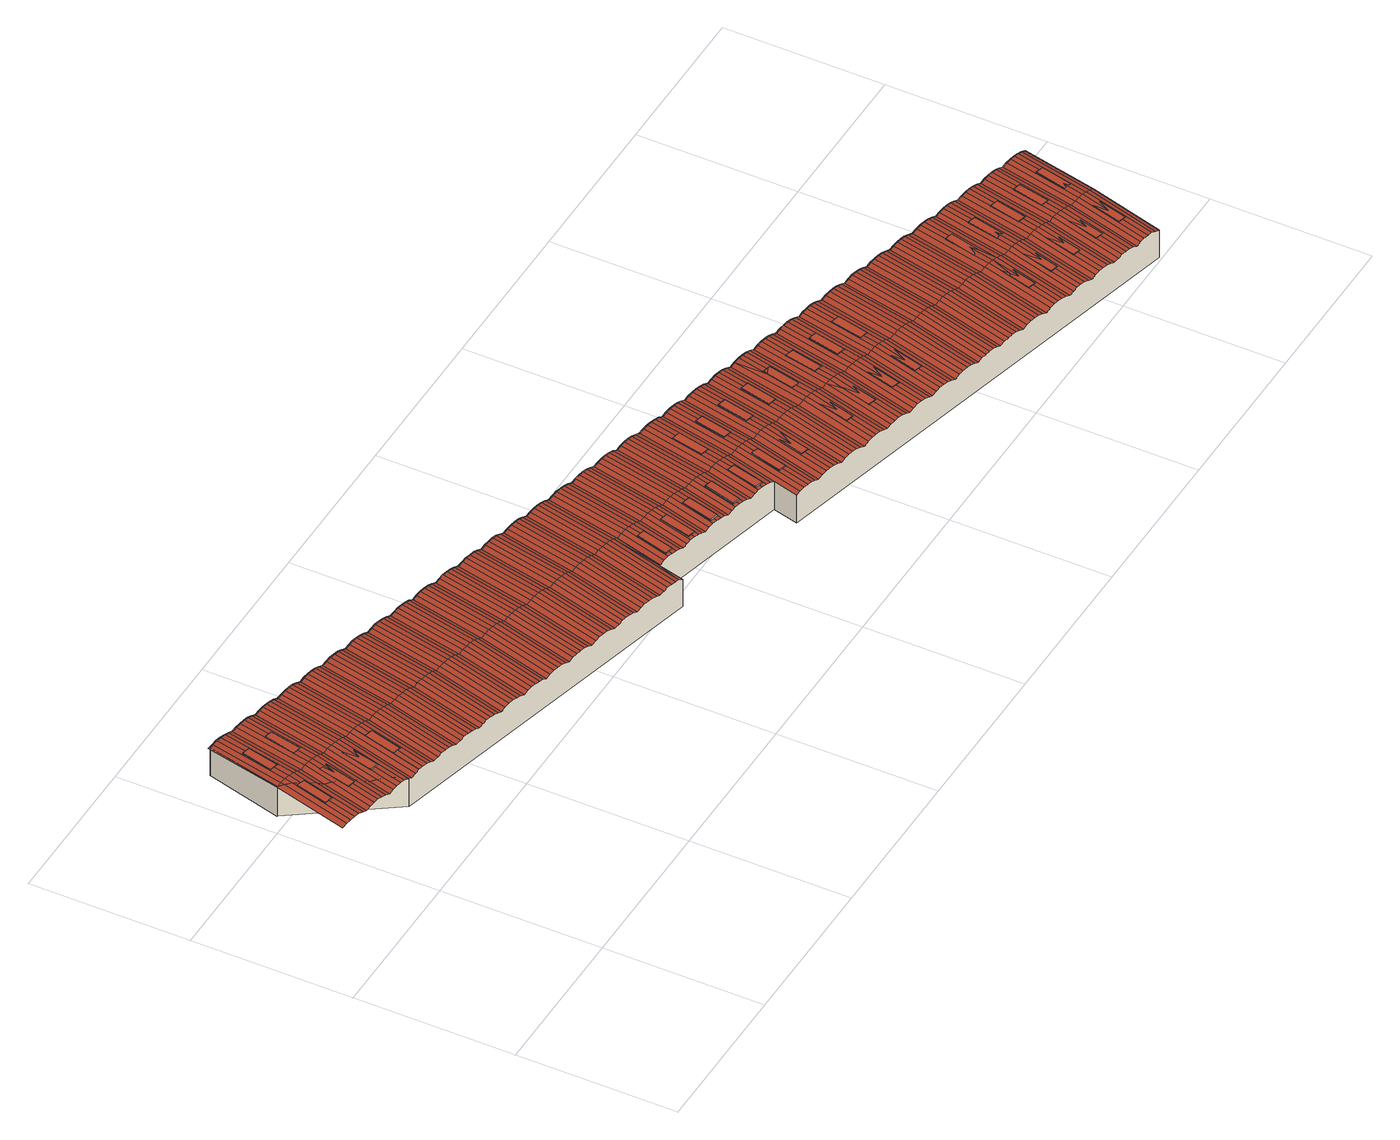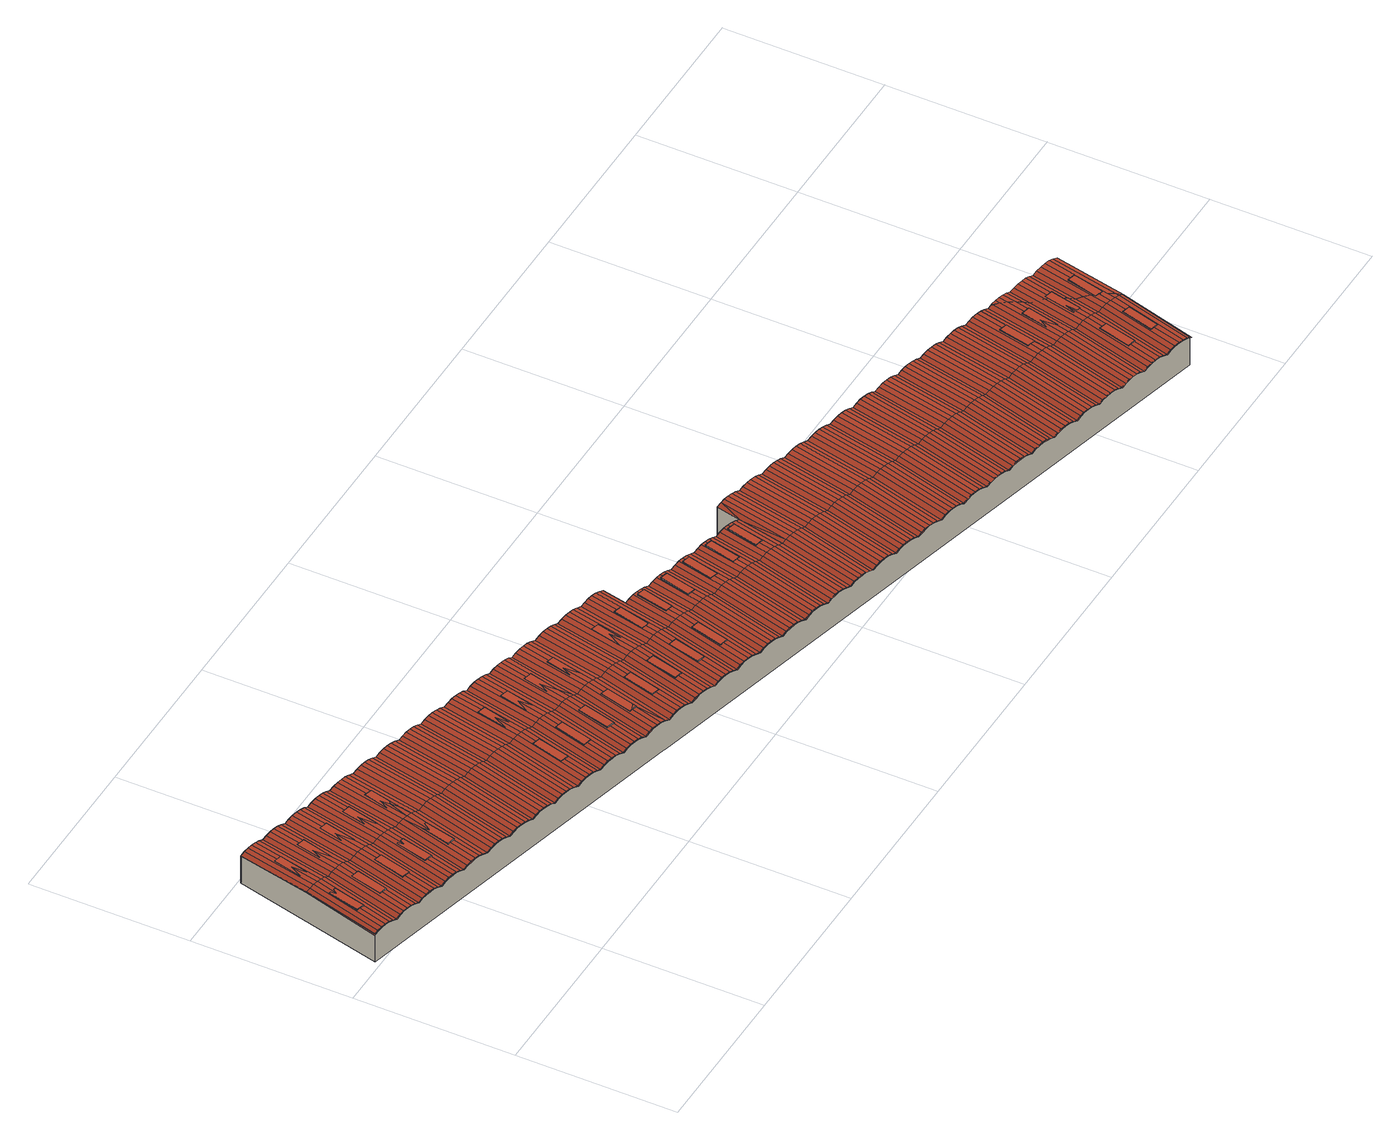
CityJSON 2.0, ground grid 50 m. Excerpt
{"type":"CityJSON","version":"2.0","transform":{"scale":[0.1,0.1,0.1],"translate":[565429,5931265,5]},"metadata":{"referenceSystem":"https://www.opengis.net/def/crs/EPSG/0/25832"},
"CityObjects":{
"building1":{"type":"Building","attributes":{"Grundfläche 2D":"15442.498503","Grundhöhe NN":"5.160"},"geometry":[{"type":"MultiSurface","lod":"3","boundaries":[[[0,1,2,3,4]],[[5,6,7,8]],[[9,10,11,12,13,14,15,16]],[[17,18,19,20,21]],[[22,23,24,25]],[[26,27,28,29]],[[30,31,32,33]],[[34,35,36,37,38,39,40,41]],[[42,43,44,45,46,47,48,49,50]],[[51,52,53,54,55,56,57]],[[58,59,60,61]],[[62,63,64,65]],[[66,67,68]],[[69,70,71,68,67,72,73,74]],[[75,76,77,78]],[[79,80,81,82]],[[83,84,85,86,87,88,89]],[[90,91,92,93,94]],[[95,96,97,98,99]],[[100,101,102,103]],[[104,105,106,107,108]],[[106,105,109,110,111,112]],[[113,114,115,116,117,118,119]],[[120,121,122,123,124,125]],[[126,127,128,129]],[[130,131,132,133,134,135,136]],[[136,135,134]],[[137,138,139,140,141,142,143]],[[144,145,146,147,148,149,150,151]],[[152,153,154,155,156]],[[157,158,159,160,161]],[[162,163,164,165]],[[166,167,168,169,170]],[[171,172,173,174]],[[175,176,177,178,179,180]],[[181,182,183,184]],[[185,186,187,188]],[[189,190,191]],[[190,189,192,193,194]],[[195,196,197]],[[198,199,200,195,201,202]],[[195,200,199,203,196]],[[204,199,198,202,205,206]],[[207,208,209,210,211,52,51,212,204,206,205]],[[213,212,51,57,214,215,209,208,207,216,217]],[[218,213,217,216,219,220]],[[221,218,220,219,222,223]],[[224,221,223,222,225,226]],[[227,224,226,225,228,229]],[[230,231,232,233,234,235,236,227,229,228]],[[235,237,238,236]],[[239,232,231,230,240,241]],[[238,237,242,243,239,241,240,244,245,246]],[[247,246,245,244,248,249]],[[247,249,248,250,251,252]],[[252,251,250,253,254,255]],[[256,257,258,259,260,261,262,255,254,253]],[[263,262,261,264]],[[258,257,256,265,266,267]],[[268,263,264,269,270,267,266,265,271,272]],[[273,268,272,271,274,275]],[[273,275,274,276,277,278]],[[278,277,276,279,280,281]],[[280,279,282,283,284,285,45,44,43,286,281]],[[287,288,286,43,42]],[[284,283,282,289,290,291]],[[288,287,292,293,291,290,289,294,295,296]],[[296,295,294,297,298,299]],[[299,298,297,300,301,302]],[[302,301,300,303,304,305]],[[306,307,308,309,122,305,304,303]],[[310,305,122,121]],[[308,307,306,311,312,313]],[[125,314,310,121,120]],[[314,125,315,313,312,311,316,317,318]],[[318,317,316,319,320,321]],[[321,320,319,322,323,324]],[[324,323,322,325,326,327]],[[327,326,325,328,329,330]],[[330,329,328,331,332,333]],[[333,332,331,334,335,336]],[[336,335,334,337,338,339]],[[339,338,337,340,341,342]],[[342,341,340,343,344,345]],[[345,344,343,346,347,348]],[[348,347,346,349,350,351]],[[351,350,349,352,353,354]],[[354,353,352,355,356,357]],[[357,356,355,358,359,360]],[[360,359,358,361,362,363]],[[363,362,361,364,365,366]],[[366,365,364,367,368,369]],[[369,368,367,370,371,372]],[[372,371,370,373,374,375]],[[375,374,373,376,377,378]],[[378,377,376,379,380,381]],[[381,380,379,382,383,384]],[[384,383,382,385,386,387]],[[387,386,385,388,389,390]],[[390,389,388,391,392,393]],[[391,394,395,396,393,392]],[[396,395,394,397,398,399]],[[400,401,402,403,404,405,406,399,398,397]],[[407,406,405,408,409,402,401,400,410,411]],[[412,407,411,410,413,414]],[[415,412,414,413,416,417]],[[418,415,417,416,419,420]],[[418,420,419,421,422,423]],[[422,421,424,425,426,427,428,429,430,423]],[[431,430,429,432,433,426,425,424,434,435]],[[436,431,435,434,437,438]],[[439,436,438,437,440,441]],[[442,439,441,440,443,444]],[[445,442,444,443,446,447]],[[448,449,450,451,452,453,454,445,447,446]],[[453,455,456,454]],[[449,448,457,458,459,450]],[[460,461,459,458,457,462,463,464,456,455]],[[465,464,463,462,466,467]],[[468,465,467,466,469,470]],[[468,470,469,471,472,473]],[[474,475,476,477,478,479,480,473,472,471]],[[476,475,474,481,482,483]],[[484,485,486,480,479]],[[483,482,481,487,488,485]],[[485,488,489,486]],[[489,488,487,490,491,492]],[[492,491,490,493,494,495]],[[495,494,493,496,497,498]],[[499,500,501,502,503,504,505,498,497,496]],[[505,504,506,507,501,500,499,508,509,510]],[[510,509,508,511,512,513]],[[513,512,511,514,515,516]],[[517,516,515,514,518,519]],[[520,517,519,518,521,522]],[[523,524,525,526,527,528,529,520,522,521]],[[529,528,530,531,525,524,523,532,533,534]],[[535,534,533,532,536,537]],[[538,535,537,536,539,540]],[[541,538,540,539,542,543]],[[544,541,543,542,545,546]],[[547,548,549,550,551,552,553,544,546,545]],[[553,552,554,555,549,548,547,556,557,558]],[[558,557,556,559,560,561]],[[561,560,559,562,563,564]],[[564,563,562,565,566,567]],[[567,566,565,568,569,570]],[[571,572,573,574,575,576,577,570,569,568]],[[578,579,573,572,571,580,581,582,577,576]],[[580,583,584,585,582,581]],[[585,584,583,586,587,588]],[[589,588,587,586,590,591]],[[589,591,590,592,593,594]],[[595,594,593,592,596,597]],[[596,598,599,600,595,597]],[[598,601,602,603,600,599]],[[601,604,605,606,603,602]],[[607,606,605,604,608,609]],[[610,607,609,608,611,612]],[[613,610,612,611,614,615]],[[616,613,615,614,617,618]],[[619,616,618,617,620,621]],[[622,619,621,620,623,624]],[[625,622,624,623,626,627]],[[625,627,626,628,629,630]],[[631,630,629,628,632,633]],[[634,631,633,632,635,636]],[[634,636,635,637,638,639]],[[639,638,637,640,641,642]],[[642,641,640,643,644,645]],[[645,644,643,646,647,648]],[[648,647,646,649,650,651]],[[652,651,650,649,653,654]],[[652,654,653,655,656,657]],[[657,656,655,658,659,660]],[[660,659,658,661,662,663]],[[663,662,661,664,665,666]],[[666,665,664,667,668,669]],[[669,668,667,670,671,672]],[[672,671,670,673,674,675]],[[675,674,673,676,677,678]],[[678,677,676,679,680,681]],[[681,680,679,682,683,684]],[[684,683,682,685,686,687]],[[687,686,685,688,689,690]],[[690,689,688,691,692,693]],[[693,692,691,694,695,696]],[[696,695,694,697,698,699]],[[699,698,697,700,701,702]],[[702,701,700,703,704,705]],[[705,704,703,706,707,708]],[[709,708,707,706,710,711]],[[712,709,711,710,713,714]],[[712,714,713,715,716,717]],[[717,716,715,718,719,720]],[[720,719,718,721,722,723]],[[723,722,721,724,725,726]],[[727,726,725,724,728,729]],[[730,727,729,728,731,732]],[[733,730,732,731,734,735]],[[736,733,735,734,737,738]],[[739,736,738,737,740,741]],[[742,739,741,740,743,744]],[[745,742,744,743,746,747]],[[748,745,747,746,749,750]],[[751,748,750,749,752,753]],[[751,753,752,754,755,756]],[[756,755,754,757,758,759]],[[760,759,758,757,761,762]],[[761,763,764,765,760,762]],[[765,764,763,766,767,768]],[[768,767,766,769,770,771]],[[771,770,769,772,773,774]],[[774,773,772,775,776,777]],[[777,776,775,778,779,780]],[[780,779,778,781,782,783]],[[784,783,782,781,785,786]],[[787,784,786,785,788,789]],[[790,787,789,788,791,792]],[[793,790,792,791,794,795]],[[796,793,795,794,797,798]],[[799,796,798,797,800,801]],[[802,799,801,800,803,804]],[[802,804,803,805,806,807]],[[807,806,805,808,809,810]],[[808,811,812,813,810,809]],[[813,812,811,814,815,816]],[[816,815,814,817,818,819]],[[819,818,817,820,821,822]],[[822,821,820,823,824,825]],[[825,824,823,826,827,828]],[[829,828,827,826,830,831]],[[832,829,831,830,833,834]],[[835,832,834,833,836,837]],[[838,835,837,836,839,840]],[[841,838,840,839,842,843]],[[844,841,843,842,845,846]],[[844,846,845,847,848,849]],[[850,849,848,847,851,852]],[[850,852,851,853,854,855]],[[856,855,854,853,857,858]],[[856,858,857,859,860,861]],[[861,860,859,862,863,864]],[[864,863,862,865,866,867]],[[867,866,865,868,869,870]],[[870,869,868,871,872,873]],[[874,873,872,871,875,876]],[[874,876,875,877,878,879]],[[879,878,877,880,881,882]],[[883,882,881,880,884,885]],[[886,883,885,884,887,888]],[[889,886,888,887,890,891]],[[892,889,891,890,893,894]],[[895,892,894,893,896,897]],[[898,895,897,896,899,900]],[[901,902,903,904,905,906,907,898,900,899]],[[908,907,906,909]],[[910,903,902,901,911,912]],[[913,908,909,914,910,912,911,915,916]],[[917,913,916,915,918,919]],[[917,919,918,920,921,922]],[[923,922,921,920,924,925]],[[926,927,928,929,930,931,932,923,925,924]],[[932,931,933,934,928,927,926,935,936,937]],[[938,937,936,935,939,940]],[[938,940,939,941,942,943]],[[944,938,943,942,945,946]],[[938,944,946,947,948,937]],[[949,136,135,950,932,937,948,947,951,952,953]],[[954,955,956,952,951,957,958,959]],[[950,135,134,960,959,958,923,932]],[[957,961,962,958]],[[958,962,922,923]],[[922,962,961,963,964,917]],[[917,964,963,965,966,913]],[[965,967,968,969,970,971,972,908,913,966]],[[973,968,967,974]],[[34,907,908,972,35]],[[41,40,975,976,973,974,977,978,898,907,34]],[[898,978,977,979,980,895]],[[895,980,979,981,982,892]],[[889,892,982,981,983,984]],[[985,11,10,886,889,984,983,986,987,988]],[[886,10,9,16,883]],[[989,988,987,986,990,991]],[[882,883,16,15,992,989,991,990,993,994]],[[882,994,993,995,996,879]],[[995,997,998,874,879,996]],[[998,999,873,874]],[[999,1000,870,873]],[[1001,1002,1000,1003,1004]],[[1000,1002,870]],[[870,1002,1005,867]],[[1005,1006,1007,1004,1003,1008,864,867]],[[1008,1009,861,864]],[[1009,1010,856,861]],[[1010,1011,855,856]],[[1011,1012,850,855]],[[1012,1013,849,850]],[[1013,1014,844,849]],[[1014,1015,841,844]],[[1015,1016,838,841]],[[1016,1017,835,838]],[[1017,1018,832,835]],[[1018,1019,829,832]],[[1019,1020,828,829]],[[1020,1021,825,828]],[[1021,1022,822,825]],[[1022,1023,819,822]],[[1023,1024,816,819]],[[1024,1025,813,816]],[[1025,1026,810,813]],[[1026,1027,807,810]],[[1027,1028,802,807]],[[1028,1029,799,802]],[[1029,1030,796,799]],[[1030,1031,793,796]],[[1031,1032,790,793]],[[1032,1033,787,790]],[[1033,1034,784,787]],[[1034,1035,783,784]],[[1035,1036,780,783]],[[1036,1037,777,780]],[[1037,1038,774,777]],[[1038,1039,771,774]],[[1039,1040,768,771]],[[1040,1041,765,768]],[[1041,1042,760,765]],[[1042,1043,759,760]],[[1043,1044,756,759]],[[1044,1045,751,756]],[[1045,1046,748,751]],[[1046,1047,745,748]],[[1047,1048,742,745]],[[1048,1049,739,742]],[[1049,1050,736,739]],[[1050,1051,733,736]],[[1051,1052,730,733]],[[1052,1053,727,730]],[[1053,1054,726,727]],[[1054,1055,723,726]],[[1055,1056,720,723]],[[1056,1057,717,720]],[[1057,1058,712,717]],[[1058,1059,709,712]],[[1059,1060,708,709]],[[1060,1061,705,708]],[[1061,1062,702,705]],[[1062,1063,699,702]],[[1063,1064,696,699]],[[1064,1065,693,696]],[[1065,1066,690,693]],[[1066,1067,687,690]],[[1067,1068,684,687]],[[1068,1069,681,684]],[[1069,1070,678,681]],[[1070,1071,675,678]],[[1071,1072,672,675]],[[1072,1073,669,672]],[[1073,1074,666,669]],[[1074,1075,663,666]],[[1076,1077,1075]],[[1077,663,1075]],[[1077,660,663]],[[1078,1079,657,660]],[[1079,1080,652,657]],[[1081,1082,1083,1084,1085,651,652,1080]],[[1085,1086,1087,1082,1081,1088,648,651]],[[1088,1089,645,648]],[[1089,1090,642,645]],[[1090,1091,639,642]],[[1091,1092,634,639]],[[1093,1094,1095,1096,1097,631,634,1092]],[[1097,1098,1099,1094,1093,1100,630,631]],[[1100,1101,625,630]],[[1101,1102,622,625]],[[1102,1103,619,622]],[[1103,1104,616,619]],[[1105,1106,1107,1108,613,616,1104,1109]],[[1108,1110,1111,1105,1109,1112,610,613]],[[1112,1113,607,610]],[[1113,1114,606,607]],[[1114,1115,603,606]],[[1115,1116,600,603]],[[1117,1118,1119,1120,595,600,1116,1121]],[[1120,1122,1123,1117,1121,1124,594,595]],[[1124,1125,589,594]],[[1125,1126,588,589]],[[1126,1127,585,588]],[[1127,1128,582,585]],[[1129,1130,1131,577,582,1128,1132,1133]],[[1131,1134,1135,1133,1132,1136,570,577]],[[1136,1137,567,570]],[[1138,564,567,1137]],[[1139,564,1138]],[[1140,561,564,1139]],[[1140,1141,558,561]],[[1141,1142,1143,1144,1145,119,118,553,558]],[[118,117,1146,1147,1143,1142,1148,544,553]],[[1148,1149,541,544]],[[1149,1150,538,541]],[[1150,1151,535,538]],[[1151,1152,534,535]],[[1152,1153,1154,1155,157,161,529,534]],[[161,160,1156,1154,1153,1157,520,529]],[[1157,1158,517,520]],[[1158,1159,516,517]],[[1159,1160,513,516]],[[1160,1161,510,513]],[[1161,1162,505,510]],[[1162,1163,498,505]],[[1163,1164,495,498]],[[1164,1165,492,495]],[[1165,1166,489,492]],[[1166,1167,486,489]],[[1168,1169,17,21,480,486,1167,1170]],[[21,20,1171,1168,1170,1172,473,480]],[[1172,1173,468,473]],[[1173,1174,465,468]],[[1174,1175,464,465]],[[66,456,464,67]],[[1176,1177,67,464,1175,1178]],[[1179,1176,1178,1180]],[[456,66,1181]],[[68,71,70,454,456,1181]],[[70,69,1182,1179,1180,1183,445,454]],[[1183,1184,442,445]],[[1184,1185,439,442]],[[1185,1186,436,439]],[[1186,1187,431,436]],[[1188,1189,166,170,430,431,1187,1190]],[[170,169,1191,1188,1190,1192,423,430]],[[1192,1193,418,423]],[[1193,1194,415,418]],[[1194,1195,412,415]],[[1195,1196,407,412]],[[1197,90,94,406,407,1196,1198,1199]],[[94,93,1200,1199,1198,1201,399,406]],[[1201,1202,396,399]],[[1202,1203,393,396]],[[1203,1204,390,393]],[[1204,1205,387,390]],[[1205,1206,384,387]],[[1206,1207,381,384]],[[1207,1208,378,381]],[[1208,1209,375,378]],[[1209,1210,372,375]],[[1210,1211,369,372]],[[1211,1212,366,369]],[[1212,1213,363,366]],[[1213,1214,360,363]],[[1214,1215,357,360]],[[1215,1216,354,357]],[[1216,1217,351,354]],[[1217,1218,348,351]],[[1218,1219,345,348]],[[1219,1220,342,345]],[[1220,1221,339,342]],[[1221,1222,336,339]],[[1222,1223,333,336]],[[1223,1224,330,333]],[[1224,1225,327,330]],[[1225,1226,324,327]],[[1226,1227,321,324]],[[1227,1228,318,321]],[[1229,1230,1231,1232,314,318,1228,1233]],[[1234,1229,1233,1235]],[[314,1232,108]],[[107,310,314,108]],[[107,106,310]],[[106,112,310]],[[112,111,1236,1234,1235,1237,305,310]],[[1237,1238,302,305]],[[1238,1239,299,302]],[[1239,1240,296,299]],[[1241,1242,1243,84,288,296,1240]],[[1244,1242,1241,1245]],[[89,286,288,84,83]],[[89,88,1246,1244,1245,1247,281,286]],[[1247,1248,278,281]],[[1248,1249,273,278]],[[1249,1250,268,273]],[[1251,1252,146,145,263,268,1250,1253]],[[1254,1251,1253,1255]],[[144,262,263,145]],[[144,151,150,1256,1254,1255,1257,255,262]],[[1257,1258,252,255]],[[1258,1259,247,252]],[[1259,1260,246,247]],[[1261,1262,138,238,246,1260,1263]],[[1263,1264,1265,1261]],[[137,143,236,238,138]],[[143,142,1266,1265,1264,1267,227,236]],[[1267,1268,224,227]],[[1268,1269,221,224]],[[1269,1270,218,221]],[[1270,1271,213,218]],[[1272,0,4,212,213,1271,1273,1274]],[[4,3,1275,1274,1273,1276,204,212]],[[204,1276,203,199]],[[1078,660,1077]],[[196,203,1276]],[[1,0,1272]],[[1274,1275,2,1,1272]],[[3,2,1275]],[[930,6,5,933,931]],[[930,929,7,6]],[[929,928,934,8,7]],[[934,933,5,8]],[[985,12,11]],[[985,988,989,992,14,13,12]],[[992,15,14]],[[18,17,1169]],[[1168,1171,19,18,1169]],[[1171,20,19]],[[914,909,22,25]],[[906,905,23,22,909]],[[905,904,24,23]],[[910,914,25,24,904,903]],[[1111,27,26,1106,1105]],[[1111,1110,28,27]],[[1107,29,28,1110,1108]],[[26,29,1107,1106]],[[433,432,31,30]],[[432,429,428,32,31]],[[428,427,33,32]],[[433,30,33,427,426]],[[969,968,973,976,39,38,37]],[[40,39,976,975]],[[36,35,972,971]],[[970,969,37,36,971]],[[50,49,292,287,42]],[[285,46,45]],[[291,293,48,47,46,285,284]],[[293,292,49,48]],[[214,57,56]],[[211,53,52]],[[211,210,54,53]],[[215,55,54,210,209]],[[215,214,56,55]],[[58,409,408,59]],[[405,404,60,59,408]],[[404,403,61,60]],[[409,58,61,403,402]],[[62,555,554,63]],[[551,64,63,554,552]],[[551,550,65,64]],[[555,62,65,550,549]],[[66,67,66,1181]],[[1177,72,67]],[[72,1177,1176,1179,1182,74,73]],[[1182,69,74]],[[75,78,1130,1129]],[[1135,76,75,1129,1133]],[[1135,1134,77,76]],[[1134,1131,1130,78,77]],[[80,79,531,530]],[[528,527,81,80,530]],[[527,526,82,81]],[[525,531,79,82,526]],[[1243,85,84]],[[85,1243,1242,1244,1246,87,86]],[[1246,88,87]],[[1197,91,90]],[[1200,92,91,1197,1199]],[[93,92,1200]],[[235,234,97,96,242,237]],[[98,97,234,233]],[[239,243,95,99,98,233,232]],[[96,95,243,242]],[[101,100,507,506]],[[504,503,102,101,506]],[[503,502,103,102]],[[502,501,507,100,103]],[[1232,104,108]],[[104,1232,1231,105]],[[1231,1230,109,105]],[[1234,1236,110,109,1230,1229]],[[1236,111,110]],[[114,113,1145,1144]],[[1143,1147,115,114,1144]],[[1147,1146,116,115]],[[1146,117,116]],[[113,119,1145]],[[123,122,309]],[[309,308,313,315,124,123]],[[315,125,124]],[[1007,127,126,1001,1004]],[[128,127,1007,1006]],[[1005,1002,129,128,1006]],[[1002,1001,126,129]],[[949,953,131,130]],[[953,952,956,132,131]],[[132,956,955]],[[132,955,954]],[[960,133,132,954,959]],[[960,134,133]],[[130,136,949]],[[1262,139,138]],[[1266,141,140,139,1262,1261,1265]],[[142,141,1266]],[[1252,147,146]],[[1252,1251,1254,1256,149,148,147]],[[1256,150,149]],[[260,154,153,152,269,264,261]],[[155,154,260,259]],[[267,270,156,155,259,258]],[[270,269,152,156]],[[158,157,1155]],[[1156,159,158,1155,1154]],[[160,159,1156]],[[162,165,1119,1118]],[[1123,163,162,1118,1117]],[[164,163,1123,1122]],[[1119,165,164,1122,1120]],[[1189,167,166]],[[1188,1191,168,167,1189]],[[169,168,1191]],[[171,174,1096,1095]],[[1099,172,171,1095,1094]],[[1099,1098,173,172]],[[1098,1097,1096,174,173]],[[461,460,176,175]],[[460,455,453,452,178,177,176]],[[179,178,452,451]],[[450,459,461,175,180,179,451]],[[1087,182,181,1083,1082]],[[183,182,1087,1086]],[[1085,1084,184,183,1086]],[[181,184,1084,1083]],[[579,578,186,185]],[[578,576,575,187,186]],[[575,574,188,187]],[[579,185,188,574,573]],[[483,485,189,191]],[[485,484,192,189]],[[479,478,193,192,484]],[[194,193,478,477]],[[483,191,190,194,477,476]],[[1277,1278,1279,940,936,927,925,921,919,916,912,902,900,897,894,891,888,885,881,878,876,872,869,866,863,860,858,854,852,848,846,843,840,837,834,831,827,824,821,818,815,812,809,806,804,801,798,795,792,789,786,782,779,776,773,770,767,764,762,758,755,753,750,747,744,741,738,735,732,729,725,722,719,716,714,711,707,704,701,698,695,692,689,686,683,680,677,674,671,668,665,662,659,656,654,650,647,644,641,638,636,633,629,627,624,621,618,615,612,609,605,602,599,597,593,591,587,584,581,572,569,566,563,560,557,548,546,543,540,537,533,524,522,519,515,512,509,500,497,494,491,488,1280,482,475,472,470,467,463,458,449,447,444,441,438,435,425,422,420,417,414,411,401,398,395,392,389,386,383,380,377,374,371,368,365,362,359,356,353,350,347,344,341,338,335,332,329,326,323,320,317,312,307,304,301,298,295,290,283,280,277,275,272,266,257,254,251,249,245,241,231,229,226,223,220,217,208,206,198,1281,1282,1283]],[[1284,1279,1278,1285]],[[1286,997,996,994,991,987,984,982,980,975,970,966,964,962,958,959,950,948,944,943,1284,1285,1287]],[[980,978,975]],[[1076,1075,1074,1073,1072,1071,1070,1069,1068,1067,1066,1065,1064,1063,1062,1061,1060,1059,1058,1057,1056,1055,1054,1053,1052,1051,1050,1049,1048,1047,1046,1045,1044,1043,1042,1041,1040,1039,1038,1037,1036,1035,1034,1033,1032,1031,1030,1029,1028,1027,1026,1025,1024,1023,1022,1021,1020,1019,1018,1017,1016,1015,1014,1013,1012,1011,1010,1009,1008,1003,1000,999,998,997,1286,1288]],[[1077,1076,1288,1289]],[[1290,1138,1137,1136,1132,1128,1127,1126,1125,1124,1121,1116,1115,1114,1113,1112,1109,1104,1103,1102,1101,1100,1093,1092,1091,1090,1089,1088,1081,1080,1079,1078,1077,1289,1291]],[[1139,1138,1290,1292]],[[196,1276,1273,1271,1270,1269,1268,1267,1264,1263,1260,1259,1258,1257,1255,1253,1250,1249,1248,1247,1245,1241,1240,1239,1238,1237,1235,1233,1228,1227,1226,1225,1224,1223,1222,1221,1220,1219,1218,1217,1216,1215,1214,1213,1212,1211,1210,1209,1208,1207,1206,1205,1204,1203,1202,1201,1198,1196,1195,1194,1193,1192,1190,1187,1186,1185,1184,1183,1180,1178,1175,1174,1173,1172,1170,1167,1166,1165,1164,1163,1162,1161,1160,1159,1158,1157,1153,1152,1151,1150,1149,1148,1142,1141,1140,1139,1292,1293]],[[1282,1281,200,196,1293]],[[1288,1286,1287,1285,1278,1277,1283,1282,1293,1292,1290,1291,1289]],[[201,195,200,1281,198,202]],[[195,196,200]],[[202,198,206,205]],[[205,206,208,207]],[[207,208,217,216]],[[216,217,220,219]],[[219,220,223,222]],[[222,223,226,225]],[[225,226,229,228]],[[228,229,231,230]],[[230,231,241,240]],[[240,241,245,244]],[[244,245,249,248]],[[251,250,248,249]],[[254,253,250,251]],[[257,256,253,254]],[[256,257,266,265]],[[265,266,272,271]],[[271,272,275,274]],[[277,276,274,275]],[[280,279,276,277]],[[283,282,279,280]],[[290,289,282,283]],[[295,294,289,290]],[[298,297,294,295]],[[301,300,297,298]],[[304,303,300,301]],[[307,306,303,304]],[[312,311,306,307]],[[317,316,311,312]],[[320,319,316,317]],[[323,322,319,320]],[[326,325,322,323]],[[329,328,325,326]],[[332,331,328,329]],[[335,334,331,332]],[[338,337,334,335]],[[341,340,337,338]],[[344,343,340,341]],[[347,346,343,344]],[[350,349,346,347]],[[353,352,349,350]],[[356,355,352,353]],[[359,358,355,356]],[[362,361,358,359]],[[365,364,361,362]],[[368,367,364,365]],[[371,370,367,368]],[[374,373,370,371]],[[377,376,373,374]],[[380,379,376,377]],[[383,382,379,380]],[[386,385,382,383]],[[389,388,385,386]],[[392,391,388,389]],[[395,394,391,392]],[[394,395,398,397]],[[397,398,401,400]],[[400,401,411,410]],[[410,411,414,413]],[[413,414,417,416]],[[416,417,420,419]],[[422,421,419,420]],[[421,422,425,424]],[[424,425,435,434]],[[434,435,438,437]],[[437,438,441,440]],[[440,441,444,443]],[[443,444,447,446]],[[446,447,449,448]],[[448,449,458,457]],[[457,458,463,462]],[[462,463,467,466]],[[466,467,470,469]],[[472,471,469,470]],[[475,474,471,472]],[[482,481,474,475]],[[482,1280,488,487,481]],[[487,488,491,490]],[[494,493,490,491]],[[497,496,493,494]],[[500,499,496,497]],[[509,508,499,500]],[[512,511,508,509]],[[511,512,515,514]],[[514,515,519,518]],[[518,519,522,521]],[[521,522,524,523]],[[523,524,533,532]],[[532,533,537,536]],[[536,537,540,539]],[[539,540,543,542]],[[542,543,546,545]],[[545,546,548,547]],[[557,556,547,548]],[[560,559,556,557]],[[563,562,559,560]],[[566,565,562,563]],[[569,568,565,566]],[[572,571,568,569]],[[581,580,571,572]],[[584,583,580,581]],[[583,584,587,586]],[[586,587,591,590]],[[590,591,593,592]],[[592,593,597,596]],[[599,598,596,597]],[[602,601,598,599]],[[601,602,605,604]],[[604,605,609,608]],[[608,609,612,611]],[[611,612,615,614]],[[614,615,618,617]],[[617,618,621,620]],[[620,621,624,623]],[[623,624,627,626]],[[626,627,629,628]],[[628,629,633,632]],[[632,633,636,635]],[[638,637,635,636]],[[641,640,637,638]],[[644,643,640,641]],[[647,646,643,644]],[[646,647,650,649]],[[649,650,654,653]],[[656,655,653,654]],[[659,658,655,656]],[[662,661,658,659]],[[665,664,661,662]],[[668,667,664,665]],[[671,670,667,668]],[[674,673,670,671]],[[677,676,673,674]],[[680,679,676,677]],[[683,682,679,680]],[[686,685,682,683]],[[689,688,685,686]],[[692,691,688,689]],[[695,694,691,692]],[[698,697,694,695]],[[701,700,697,698]],[[704,703,700,701]],[[703,704,707,706]],[[706,707,711,710]],[[710,711,714,713]],[[716,715,713,714]],[[719,718,715,716]],[[722,721,718,719]],[[721,722,725,724]],[[724,725,729,728]],[[728,729,732,731]],[[731,732,735,734]],[[734,735,738,737]],[[737,738,741,740]],[[740,741,744,743]],[[743,744,747,746]],[[746,747,750,749]],[[749,750,753,752]],[[755,754,752,753]],[[754,755,758,757]],[[757,758,762,761]],[[764,763,761,762]],[[767,766,763,764]],[[770,769,766,767]],[[773,772,769,770]],[[776,775,772,773]],[[779,778,775,776]],[[778,779,782,781]],[[781,782,786,785]],[[785,786,789,788]],[[788,789,792,791]],[[791,792,795,794]],[[794,795,798,797]],[[797,798,801,800]],[[800,801,804,803]],[[806,805,803,804]],[[809,808,805,806]],[[812,811,808,809]],[[815,814,811,812]],[[818,817,814,815]],[[821,820,817,818]],[[824,823,820,821]],[[823,824,827,826]],[[826,827,831,830]],[[830,831,834,833]],[[833,834,837,836]],[[836,837,840,839]],[[839,840,843,842]],[[842,843,846,845]],[[845,846,848,847]],[[847,848,852,851]],[[851,852,854,853]],[[853,854,858,857]],[[860,859,857,858]],[[863,862,859,860]],[[866,865,862,863]],[[869,868,865,866]],[[868,869,872,871]],[[871,872,876,875]],[[878,877,875,876]],[[877,878,881,880]],[[880,881,885,884]],[[884,885,888,887]],[[887,888,891,890]],[[890,891,894,893]],[[893,894,897,896]],[[896,897,900,899]],[[899,900,902,901]],[[901,902,912,911]],[[911,912,916,915]],[[915,916,919,918]],[[918,919,921,920]],[[920,921,925,924]],[[927,926,924,925]],[[926,927,936,935]],[[935,936,940,939]],[[940,1279,1284,943,942,941,939]],[[945,942,943,944,946]],[[948,947,946,944]],[[948,950,135]],[[951,947,948,135,952]],[[135,959,958,957,951,952]],[[950,959,135]],[[961,962,964,963]],[[963,964,966,965]],[[965,978,967]],[[966,970,965]],[[970,975,965]],[[975,978,965]],[[967,978,974]],[[977,974,978]],[[980,979,977,978]],[[979,980,982,981]],[[981,982,984,983]],[[983,984,987,986]],[[986,987,991,990]],[[990,991,994,993]],[[993,994,996,995]],[[996,997,995]]],"semantics":{"surfaces":[{"type":"RoofSurface"},{"type":"WallSurface"},{"type":"GroundSurface"}],"values":[0,0,0,0,0,0,0,0,0,0,0,0,0,0,0,0,0,0,0,0,0,0,0,0,0,0,0,0,0,0,0,0,0,0,0,0,0,0,0,0,0,0,0,0,0,0,0,0,0,0,0,0,0,0,0,0,0,0,0,0,0,0,0,0,0,0,0,0,0,0,0,0,0,0,0,0,0,0,0,0,0,0,0,0,0,0,0,0,0,0,0,0,0,0,0,0,0,0,0,0,0,0,0,0,0,0,0,0,0,0,0,0,0,0,0,0,0,0,0,0,0,0,0,0,0,0,0,0,0,0,0,0,0,0,0,0,0,0,0,0,0,0,0,0,0,0,0,0,0,0,0,0,0,0,0,0,0,0,0,0,0,0,0,0,0,0,0,0,0,0,0,0,0,0,0,0,0,0,0,0,0,0,0,0,0,0,0,0,0,0,0,0,0,0,0,0,0,0,0,0,0,0,0,0,0,0,0,0,0,0,0,0,0,0,0,0,0,0,0,0,0,0,0,0,0,0,0,0,0,0,0,0,0,0,0,0,0,0,0,0,0,0,0,0,0,0,0,0,0,0,0,0,0,0,0,0,0,0,0,0,0,0,0,0,0,0,0,0,0,0,0,0,0,0,0,0,0,0,0,0,0,0,0,0,0,0,0,0,0,0,0,0,0,0,0,0,0,0,0,0,0,0,0,0,0,0,0,0,0,0,0,0,0,0,0,0,0,0,0,0,0,0,0,0,0,0,0,0,0,0,0,0,0,0,0,0,0,0,0,0,0,0,0,0,0,0,0,0,0,0,0,0,0,0,0,0,0,0,0,0,0,0,0,0,0,0,0,0,0,0,0,0,0,0,0,0,0,0,0,0,0,0,0,0,0,0,0,0,0,0,0,0,0,0,0,0,0,0,0,0,0,0,0,0,0,0,0,0,0,0,0,0,0,0,0,0,0,0,0,0,0,0,0,0,0,0,0,0,0,0,0,0,0,0,0,0,0,0,0,0,0,0,0,0,0,0,0,0,0,0,0,0,0,0,0,0,0,0,0,0,0,0,0,0,0,0,0,0,0,0,0,0,0,0,0,0,0,0,0,0,0,0,0,0,0,0,0,0,0,0,0,0,0,0,0,0,0,0,0,0,0,1,1,1,1,1,1,1,1,1,1,1,1,1,1,1,1,1,1,1,1,1,1,1,1,1,1,1,1,1,1,1,1,1,1,1,1,1,1,1,1,1,1,1,1,1,1,1,1,1,1,1,1,1,1,1,1,1,1,1,1,1,1,1,1,1,1,1,1,1,1,1,1,1,1,1,1,1,1,1,1,1,1,1,1,1,1,1,1,1,1,1,1,1,1,1,1,1,1,1,1,1,1,1,1,1,1,1,1,1,1,1,1,1,1,1,1,1,1,1,1,1,1,1,1,1,1,1,1,1,1,1,1,1,1,1,1,1,1,1,1,1,1,1,1,1,1,1,1,2,0,0,0,0,0,0,0,0,0,0,0,0,0,0,0,0,0,0,0,0,0,0,0,0,0,0,0,0,0,0,0,0,0,0,0,0,0,0,0,0,0,0,0,0,0,0,0,0,0,0,0,0,0,0,0,0,0,0,0,0,0,0,0,0,0,0,0,0,0,0,0,0,0,0,0,0,0,0,0,0,0,0,0,0,0,0,0,0,0,0,0,0,0,0,0,0,0,0,0,0,0,0,0,0,0,0,0,0,0,0,0,0,0,0,0,0,0,0,0,0,0,0,0,0,0,0,0,0,0,0,0,0,0,0,0,0,0,0,0,0,0,0,0,0,0,0,0,0,0,0,0,0,0,0,0,0,0,0,0,0,0,0,0,0,0,0,0,0,0,0,0,0,0,0,0,0,0,0,0,0,0,0,0,0,0,0,0,0,0,0,0,0,0,0,0,0,0,0,0,0,0,0,0,0,0,0,0,0,0,0,0,0,0,0,0,0,0,0,0,0,0,0,0,0,0,0,0,0,0,0,0,0,0,0,0,0,0,0,0]}}]}
},
"vertices":[
[3214,205,116],[3190,112,115],[3214,106,115],[3237,197,116],[3215,156,116],[111,1079,118],[136,1073,118],[161,1173,116],[136,1179,116],[269,909,116],[267,941,116],[265,941,116],[241,840,116],[242,840,116],[268,834,116],[288,919,116],[270,891,116],[2142,474,116],[2118,378,115],[2142,372,115],[2163,453,116],[2144,420,116],[200,1056,118],[226,1050,118],[249,1151,116],[224,1157,116],[1582,510,118],[1607,504,118],[1632,604,119],[1607,610,119],[2369,628,116],[2345,527,118],[2372,521,118],[2396,622,116],[183,918,116],[187,960,117],[176,963,117],[152,862,115],[153,862,115],[177,856,115],[201,957,117],[199,957,117],[2981,370,117],[2991,387,117],[2992,367,117],[2996,367,117],[3019,466,116],[2996,471,116],[2994,472,116],[2971,372,117],[2972,372,117],[3256,322,117],[3257,302,117],[3263,300,117],[3287,400,116],[3262,406,116],[3238,306,117],[3245,305,117],[2459,606,116],[2435,505,118],[2461,499,118],[2485,599,116],[1922,739,116],[1898,638,118],[1924,632,118],[1948,733,116],[2230,452,116],[2230,451,116],[2232,451,116],[2251,430,116],[2233,398,116],[2232,417,116],[2206,356,115],[2207,356,115],[2231,350,115],[1759,466,119],[1783,460,119],[1808,560,119],[1784,566,119],[2011,716,116],[1987,616,118],[2013,610,118],[2037,710,116],[2949,278,116],[2948,278,116],[2922,179,115],[2924,179,115],[2947,173,115],[2967,250,116],[2950,221,116],[2410,398,116],[2387,311,115],[2412,305,115],[2436,400,116],[2411,354,116],[3172,428,116],[3148,328,118],[3173,322,118],[3196,422,116],[3174,427,116],[2100,694,116],[2076,594,118],[2102,588,118],[2126,688,116],[2851,268,116],[2851,267,116],[2860,274,116],[2860,275,116],[2859,299,116],[2834,201,115],[2858,194,115],[2879,273,116],[2862,243,116],[1876,542,118],[1850,443,116],[1875,437,116],[1900,536,118],[1887,539,118],[1886,537,117],[1886,540,118],[2887,394,116],[2905,420,116],[2908,395,116],[2930,489,116],[2905,494,116],[2882,395,116],[330,818,115],[356,812,115],[381,912,118],[355,918,118],[88,985,118],[63,885,116],[88,879,116],[113,978,118],[102,981,118],[100,977,117],[100,982,118],[3127,197,116],[3126,234,116],[3100,135,115],[3101,135,115],[3125,129,115],[3145,208,116],[3128,178,116],[3039,199,116],[3037,256,116],[3036,256,116],[3011,157,115],[3012,157,115],[3036,151,115],[3055,227,116],[3049,216,116],[3059,351,118],[3060,351,118],[3084,345,118],[3108,444,116],[3083,450,116],[1961,502,116],[1941,422,115],[1965,415,115],[1990,513,116],[1962,465,116],[1670,489,118],[1694,483,118],[1720,582,120],[1695,588,120],[2320,421,116],[2298,334,115],[2323,327,115],[2346,417,116],[2322,376,116],[1494,532,117],[1518,526,117],[1543,625,119],[1519,631,119],[2278,651,116],[2254,550,118],[2254,549,118],[2280,543,118],[2304,644,116],[2279,650,116],[1404,554,117],[1429,548,117],[1454,648,119],[1429,654,119],[1832,761,116],[1808,659,118],[1834,653,118],[1858,755,116],[2187,660,116],[2206,669,116],[2190,673,116],[2166,572,118],[2191,565,118],[2215,667,116],[3282,240,108],[3224,8,100],[3225,8,100],[3327,484,106],[3268,244,114],[3281,241,109],[3342,483,100],[3328,487,106],[3210,11,106],[3253,247,118],[3313,490,110],[3313,488,110],[3298,494,111],[3298,492,111],[3276,402,114],[3287,400,113],[3263,300,116],[3238,251,119],[3223,255,118],[3238,306,116],[3262,406,113],[3283,498,110],[3283,495,110],[3208,258,114],[3269,502,106],[3268,499,106],[3195,262,108],[3255,505,100],[3254,502,100],[3181,265,114],[3241,508,106],[3240,506,106],[3166,269,118],[3226,512,110],[3226,510,110],[3211,516,111],[3211,513,111],[3189,424,114],[3196,422,113],[3173,322,117],[3164,325,117],[3151,272,119],[3149,328,116],[3136,276,118],[3174,427,113],[3196,519,110],[3196,517,110],[3148,328,116],[3172,428,112],[3182,523,106],[3181,521,106],[3122,280,114],[3108,283,108],[3168,526,100],[3167,524,100],[3153,530,106],[3153,528,106],[3093,287,114],[3138,534,110],[3137,531,110],[3078,290,118],[3123,538,111],[3122,535,111],[3100,446,114],[3108,444,113],[3084,345,117],[3076,347,117],[3063,294,119],[3047,298,118],[3060,351,116],[3107,541,110],[3106,539,110],[3084,450,113],[3032,302,114],[3059,351,116],[3083,450,112],[3092,545,106],[3091,543,106],[3017,305,108],[3077,549,100],[3077,546,100],[3063,552,106],[3063,550,106],[3003,309,114],[3049,556,110],[3048,553,110],[2989,312,118],[3034,560,111],[3033,557,111],[3011,468,114],[3019,466,113],[2974,316,119],[2972,372,116],[2959,320,118],[3019,563,110],[3018,561,110],[2996,471,113],[2971,372,116],[2994,472,112],[3004,567,106],[3003,564,106],[2944,323,114],[2990,570,100],[2989,568,100],[2930,327,108],[2976,574,106],[2975,571,106],[2916,330,114],[2960,578,110],[2960,575,110],[2900,334,118],[2945,581,111],[2944,579,111],[2922,490,114],[2930,489,113],[2885,338,119],[2929,585,110],[2929,583,110],[2907,494,113],[2869,342,118],[2905,494,112],[2914,589,106],[2914,587,106],[2854,346,114],[2898,593,100],[2897,591,100],[2838,350,107],[2882,597,106],[2881,595,106],[2822,354,114],[2867,601,110],[2867,598,110],[2807,357,118],[2852,604,111],[2852,602,111],[2792,361,119],[2837,608,110],[2837,606,110],[2777,365,118],[2823,612,106],[2822,609,106],[2763,368,114],[2809,615,100],[2808,613,100],[2749,372,108],[2794,619,106],[2794,616,106],[2734,375,114],[2779,622,110],[2778,620,110],[2719,379,118],[2764,626,111],[2763,624,111],[2704,383,119],[2748,630,110],[2747,628,110],[2688,387,118],[2733,634,106],[2732,631,106],[2673,390,114],[2718,637,100],[2718,635,100],[2658,394,108],[2704,641,106],[2704,638,106],[2644,397,114],[2690,644,110],[2689,642,110],[2630,401,118],[2675,648,111],[2674,646,111],[2615,405,119],[2660,652,110],[2659,649,110],[2600,408,118],[2645,655,106],[2644,653,106],[2585,412,114],[2631,659,100],[2630,656,100],[2571,416,108],[2617,662,106],[2616,660,106],[2557,419,114],[2601,666,110],[2601,664,110],[2541,423,118],[2586,670,111],[2585,668,111],[2526,427,119],[2570,674,110],[2570,671,110],[2510,431,118],[2555,678,106],[2555,675,106],[2495,434,114],[2539,682,100],[2539,679,100],[2479,438,108],[2524,685,106],[2523,683,106],[2464,442,114],[2509,689,110],[2509,687,110],[2449,446,118],[2494,693,111],[2494,690,111],[2472,602,114],[2485,599,113],[2461,499,116],[2447,502,117],[2434,449,119],[2419,453,118],[2435,505,116],[2459,606,113],[2479,696,110],[2479,694,110],[2405,457,114],[2465,700,106],[2464,698,106],[2391,460,108],[2451,703,100],[2450,701,100],[2376,464,114],[2436,707,106],[2436,705,106],[2421,711,110],[2420,708,110],[2361,467,118],[2405,715,111],[2405,712,111],[2383,625,114],[2396,622,113],[2372,521,116],[2358,524,117],[2345,471,119],[2330,475,118],[2345,527,116],[2369,628,113],[2390,718,110],[2389,716,110],[2315,479,114],[2375,722,106],[2374,720,106],[2300,482,108],[2360,726,100],[2360,723,100],[2286,486,114],[2346,729,106],[2346,727,106],[2272,489,118],[2332,733,110],[2331,730,110],[2317,737,111],[2316,734,111],[2294,647,114],[2304,644,113],[2280,543,116],[2270,546,117],[2257,493,119],[2254,549,116],[2242,497,118],[2302,740,110],[2301,738,110],[2279,650,113],[2254,550,116],[2278,651,112],[2287,744,106],[2286,741,106],[2227,500,114],[2213,504,108],[2273,747,100],[2272,745,100],[2198,507,114],[2258,751,106],[2258,748,106],[2243,755,110],[2243,752,110],[2183,511,118],[2228,758,111],[2227,756,111],[2206,669,114],[2215,667,113],[2191,565,116],[2181,568,117],[2168,515,119],[2212,762,110],[2212,760,110],[2190,673,113],[2166,572,116],[2187,660,113],[2152,519,118],[2197,766,106],[2196,764,106],[2137,523,114],[2180,770,99],[2180,768,100],[2120,527,107],[2164,774,106],[2164,772,106],[2104,531,114],[2150,778,110],[2149,775,110],[2090,534,118],[2135,781,111],[2134,779,111],[2112,691,114],[2126,688,113],[2102,588,116],[2088,591,117],[2075,538,119],[2076,594,116],[2100,694,113],[2120,785,110],[2119,783,110],[2060,542,118],[2105,789,106],[2104,786,106],[2045,545,114],[2091,792,100],[2090,790,100],[2031,549,108],[2016,552,114],[2077,796,106],[2076,793,106],[2001,556,118],[2061,799,110],[2061,797,110],[2046,803,111],[2045,801,111],[2024,713,114],[2037,710,113],[2013,610,116],[1999,613,117],[1986,560,119],[1987,616,116],[2011,716,113],[2030,807,110],[2030,805,110],[1970,564,118],[1955,567,114],[2015,811,106],[2015,808,106],[1941,571,108],[2001,814,100],[2000,812,100],[1927,575,114],[1987,818,106],[1986,815,106],[1912,578,118],[1972,822,110],[1971,819,110],[1957,825,111],[1956,823,111],[1935,736,114],[1948,733,113],[1924,632,116],[1910,635,117],[1897,582,119],[1898,638,116],[1922,739,113],[1942,829,110],[1941,827,110],[1882,586,118],[1927,833,106],[1927,830,106],[1867,589,114],[1913,836,100],[1913,834,100],[1853,593,108],[1899,840,106],[1898,837,106],[1839,596,114],[1884,843,110],[1883,841,110],[1824,600,118],[1868,847,111],[1868,845,111],[1846,757,114],[1858,755,113],[1834,653,116],[1821,656,117],[1808,604,119],[1808,659,116],[1832,761,113],[1853,851,110],[1852,849,110],[1793,608,118],[1838,855,106],[1837,852,106],[1777,611,114],[1822,859,100],[1821,856,100],[1762,615,108],[1747,619,114],[1807,862,106],[1806,860,106],[1792,866,110],[1791,864,110],[1732,623,118],[1717,626,119],[1777,870,111],[1776,867,111],[1762,873,110],[1761,871,110],[1702,630,118],[1747,877,106],[1747,875,106],[1687,634,114],[1733,880,100],[1733,878,100],[1673,637,108],[1659,641,114],[1719,884,106],[1718,882,106],[1644,644,118],[1704,888,110],[1703,885,110],[1628,648,119],[1688,892,111],[1688,889,111],[1613,652,118],[1673,895,110],[1672,893,110],[1597,656,114],[1658,899,106],[1657,897,106],[1583,659,108],[1643,903,100],[1642,900,100],[1569,663,114],[1629,906,106],[1628,904,106],[1614,910,110],[1614,907,110],[1554,666,118],[1539,670,119],[1599,913,111],[1599,911,111],[1524,674,118],[1584,917,110],[1584,915,110],[1570,921,106],[1569,918,106],[1510,677,114],[1556,924,100],[1555,922,100],[1496,681,108],[1541,928,106],[1541,925,106],[1481,685,114],[1526,932,110],[1525,929,110],[1466,688,118],[1511,935,111],[1510,933,111],[1450,692,119],[1435,696,118],[1495,939,110],[1494,937,110],[1480,943,106],[1479,941,106],[1420,700,114],[1465,947,100],[1464,944,100],[1404,703,108],[1450,950,106],[1449,948,106],[1390,707,114],[1435,954,110],[1435,952,110],[1375,711,118],[1420,958,111],[1420,955,111],[1360,714,119],[1405,961,110],[1405,959,110],[1345,718,118],[1390,965,106],[1390,963,106],[1330,722,114],[1376,968,100],[1376,966,100],[1316,725,108],[1362,972,106],[1361,970,106],[1302,729,114],[1347,976,110],[1346,973,110],[1287,732,118],[1331,980,111],[1331,977,111],[1271,736,119],[1316,983,110],[1315,981,110],[1256,740,118],[1301,987,106],[1300,985,106],[1241,744,114],[1286,991,100],[1286,988,100],[1226,747,108],[1272,994,106],[1272,992,106],[1212,751,114],[1258,998,110],[1257,995,110],[1198,754,118],[1243,1002,111],[1242,999,111],[1183,758,119],[1228,1005,110],[1227,1003,110],[1167,762,118],[1153,765,114],[1213,1009,106],[1212,1006,106],[1139,769,108],[1199,1012,100],[1198,1010,100],[1184,1016,106],[1184,1014,106],[1124,773,114],[1169,1020,110],[1169,1017,110],[1109,776,118],[1154,1023,111],[1153,1021,111],[1094,780,119],[1138,1027,110],[1138,1025,110],[1078,784,118],[1063,788,114],[1123,1031,106],[1123,1029,106],[1047,792,108],[1107,1035,100],[1107,1033,100],[1032,795,114],[1092,1039,106],[1091,1036,106],[1017,799,118],[1077,1042,110],[1077,1040,110],[1002,803,119],[1062,1046,111],[1062,1044,111],[987,806,118],[1047,1050,110],[1047,1047,110],[972,810,114],[1032,1053,106],[1032,1051,106],[958,813,108],[1019,1057,100],[1018,1054,100],[944,817,114],[1004,1060,106],[1003,1058,106],[989,1064,110],[988,1062,110],[929,821,118],[973,1068,111],[973,1066,111],[913,825,119],[898,828,118],[958,1072,110],[957,1069,110],[943,1076,106],[942,1073,106],[883,832,114],[928,1079,100],[928,1077,100],[868,836,108],[914,1083,106],[914,1080,106],[854,839,114],[900,1086,110],[899,1084,110],[840,843,118],[885,1090,111],[884,1088,111],[825,847,119],[870,1094,110],[869,1091,110],[810,850,118],[855,1097,106],[854,1095,106],[795,854,114],[781,857,108],[841,1101,100],[840,1098,100],[766,861,114],[826,1104,106],[826,1102,106],[751,865,118],[811,1108,110],[811,1106,110],[736,869,119],[796,1112,111],[795,1109,111],[720,872,118],[780,1116,110],[780,1113,110],[705,876,114],[765,1119,106],[765,1117,106],[691,880,108],[751,1123,100],[750,1121,100],[737,1126,106],[736,1124,106],[677,883,114],[722,1130,110],[721,1128,110],[662,887,118],[707,1134,111],[706,1131,111],[647,890,119],[692,1138,110],[691,1135,110],[632,894,118],[677,1141,106],[677,1139,106],[617,898,114],[663,1145,100],[663,1142,100],[603,901,108],[649,1148,106],[648,1146,106],[589,905,114],[634,1152,110],[633,1149,110],[574,909,118],[558,912,119],[618,1156,111],[618,1153,111],[543,916,118],[603,1160,110],[602,1157,110],[527,920,114],[587,1163,106],[587,1161,106],[513,924,108],[573,1167,100],[572,1164,100],[499,927,114],[559,1170,106],[558,1168,106],[484,931,118],[544,1174,110],[544,1171,110],[529,1178,111],[529,1175,111],[469,934,119],[454,938,118],[514,1181,110],[514,1179,110],[500,1185,106],[499,1183,106],[440,942,114],[426,945,108],[486,1188,100],[485,1186,100],[471,1192,106],[471,1190,106],[411,949,114],[456,1196,110],[455,1193,110],[396,952,118],[440,1200,111],[440,1197,111],[381,956,119],[425,1203,110],[424,1201,110],[365,960,118],[410,1207,106],[409,1205,106],[350,964,114],[336,967,108],[396,1211,100],[395,1208,100],[382,1214,106],[381,1212,106],[322,971,114],[367,1218,110],[366,1215,110],[307,974,118],[292,978,119],[352,1221,111],[351,1219,111],[277,982,118],[337,1225,110],[336,1223,110],[262,986,114],[322,1229,106],[322,1226,106],[248,989,108],[308,1232,100],[308,1230,100],[234,993,114],[294,1236,106],[293,1233,106],[219,996,118],[279,1240,110],[278,1237,110],[263,1243,111],[263,1241,111],[241,1153,114],[249,1151,113],[226,1050,117],[216,1052,117],[203,1000,119],[188,1004,118],[200,1056,116],[225,1156,113],[248,1247,110],[247,1245,110],[173,1008,114],[224,1157,113],[232,1251,106],[232,1248,106],[158,1011,108],[218,1255,100],[217,1252,100],[203,1258,106],[202,1256,106],[143,1015,114],[127,1019,118],[187,1262,110],[186,1260,110],[171,1266,111],[170,1264,111],[149,1176,114],[161,1173,113],[136,1073,116],[124,1076,117],[111,1023,119],[111,1079,116],[136,1179,113],[155,1270,110],[154,1268,110],[95,1027,118],[79,1031,114],[139,1274,106],[138,1272,106],[124,1278,100],[64,1035,108],[66,1034,109],[76,1019,114],[7,802,100],[22,798,106],[37,794,110],[89,1001,117],[88,985,117],[101,983,118],[54,790,111],[76,882,114],[63,885,113],[104,942,115],[104,941,115],[88,879,113],[70,786,110],[114,964,116],[111,969,116],[113,978,117],[86,782,106],[126,946,112],[101,779,100],[138,929,105],[115,775,106],[149,912,111],[130,771,110],[153,862,113],[152,862,113],[160,896,114],[176,963,116],[177,962,116],[168,858,114],[146,768,111],[180,868,114],[177,856,114],[161,764,110],[185,860,113],[177,760,106],[197,843,109],[191,756,100],[208,826,103],[205,753,106],[219,810,108],[241,840,113],[220,749,110],[230,793,111],[242,840,113],[257,836,114],[235,746,111],[242,776,112],[268,834,113],[250,742,110],[254,759,110],[264,738,106],[265,742,106],[269,737,104],[278,735,100],[293,731,106],[308,728,110],[330,818,113],[355,918,116],[323,724,111],[346,815,114],[370,914,118],[381,912,117],[356,812,113],[339,720,110],[354,716,106],[368,713,100],[382,709,106],[397,706,110],[412,702,111],[427,698,110],[442,695,106],[456,691,100],[470,687,106],[485,684,110],[501,680,111],[516,676,110],[532,672,106],[546,669,100],[560,665,106],[575,662,110],[590,658,111],[605,654,110],[619,651,106],[633,647,100],[648,644,106],[663,640,110],[679,636,111],[694,632,110],[709,629,106],[724,625,100],[738,621,106],[752,618,110],[767,614,111],[782,610,110],[797,607,106],[811,603,100],[825,600,106],[841,596,110],[856,592,111],[872,588,110],[887,585,106],[901,581,100],[915,578,106],[930,574,110],[945,570,111],[960,567,110],[975,563,106],[990,559,100],[1006,555,106],[1021,552,110],[1036,548,111],[1052,544,110],[1067,540,106],[1081,537,100],[1095,533,106],[1110,530,110],[1125,526,111],[1140,522,110],[1155,519,106],[1169,515,100],[1183,511,106],[1198,508,110],[1214,504,111],[1229,500,110],[1245,496,106],[1259,493,100],[1273,489,106],[1288,486,110],[1303,482,111],[1318,478,110],[1332,475,106],[1346,471,100],[1366,551,100],[1367,550,103],[1382,547,109],[1397,543,113],[1413,539,114],[1416,551,114],[1404,554,113],[1429,654,117],[1440,651,118],[1454,648,117],[1429,548,113],[1428,535,113],[1443,531,109],[1458,528,103],[1472,524,109],[1486,521,113],[1501,517,114],[1505,530,114],[1494,532,113],[1519,631,117],[1529,629,118],[1543,625,116],[1518,526,113],[1517,513,113],[1531,510,109],[1545,506,103],[1560,503,109],[1575,499,113],[1593,507,114],[1582,510,113],[1607,610,117],[1618,607,118],[1590,495,114],[1632,604,117],[1607,504,113],[1606,491,113],[1621,488,109],[1635,484,103],[1649,481,109],[1664,477,113],[1682,486,114],[1670,489,113],[1695,588,117],[1707,585,118],[1679,473,114],[1720,582,117],[1694,483,113],[1694,470,113],[1709,466,109],[1724,462,103],[1740,458,109],[1755,455,113],[1759,466,113],[1784,566,117],[1798,562,118],[1770,451,114],[1773,463,114],[1808,560,117],[1783,460,113],[1786,447,113],[1801,443,109],[1815,440,103],[1796,360,100],[1810,357,106],[1825,353,110],[1840,349,111],[1862,440,114],[1850,443,113],[1876,542,117],[1900,536,116],[1875,437,113],[1855,346,110],[1869,342,106],[1883,339,100],[1898,335,106],[1913,331,110],[1928,328,111],[1951,419,114],[1941,422,113],[1965,415,113],[1944,324,110],[1959,320,106],[1974,316,100],[1988,313,106],[2002,309,110],[2017,306,111],[2032,302,110],[2047,298,106],[2063,294,99],[2080,290,106],[2095,286,110],[2133,374,114],[2118,378,113],[2110,283,111],[2142,372,113],[2126,279,110],[2141,275,106],[2156,272,100],[2169,268,106],[2207,356,113],[2206,356,113],[2184,264,110],[2222,352,114],[2199,261,111],[2231,455,116],[2231,350,114],[2214,257,110],[2229,253,106],[2243,250,100],[2257,246,106],[2273,243,110],[2311,331,114],[2298,334,113],[2288,239,111],[2323,327,113],[2304,235,110],[2319,231,106],[2333,228,100],[2347,224,106],[2362,221,110],[2387,311,113],[2377,217,111],[2399,308,114],[2412,305,113],[2392,213,110],[2407,210,106],[2422,206,100],[2438,202,106],[2453,198,110],[2469,194,111],[2484,190,110],[2499,187,106],[2514,183,100],[2528,180,106],[2542,176,110],[2557,172,111],[2572,169,110],[2587,165,106],[2601,162,100],[2616,158,106],[2631,154,110],[2646,150,111],[2662,147,110],[2677,143,106],[2691,139,100],[2705,136,106],[2720,132,110],[2735,128,111],[2750,125,110],[2765,121,106],[2780,117,100],[2797,113,106],[2834,200,113],[2834,201,113],[2851,267,115],[2851,268,115],[2812,109,110],[2850,196,114],[2828,106,111],[2858,194,114],[2843,102,110],[2858,98,106],[2873,94,100],[2887,91,106],[2901,87,110],[2924,179,113],[2922,179,113],[2939,175,114],[2916,84,111],[2947,173,114],[2931,80,110],[2946,76,106],[2960,73,100],[2974,69,106],[3012,157,113],[3011,157,113],[2990,66,110],[3028,153,114],[3005,62,111],[3036,151,114],[3021,58,110],[3036,54,106],[3050,51,100],[3064,47,106],[3101,135,113],[3100,135,113],[3079,44,110],[3094,40,111],[3116,131,114],[3125,129,114],[3109,36,110],[3124,33,106],[3137,29,100],[3151,26,106],[3166,22,110],[3190,112,113],[3181,18,111],[3203,109,114],[3214,106,113],[3196,15,110],[2196,764,2],[127,1274,2],[127,1274,102],[2197,763,106],[3339,482,102],[3339,482,2],[2197,763,2],[65,1035,109],[65,1035,2],[269,737,2],[66,1034,2],[1346,471,2],[1366,551,2],[1815,440,2],[1367,550,2],[1796,360,2],[3224,8,2]
]}
